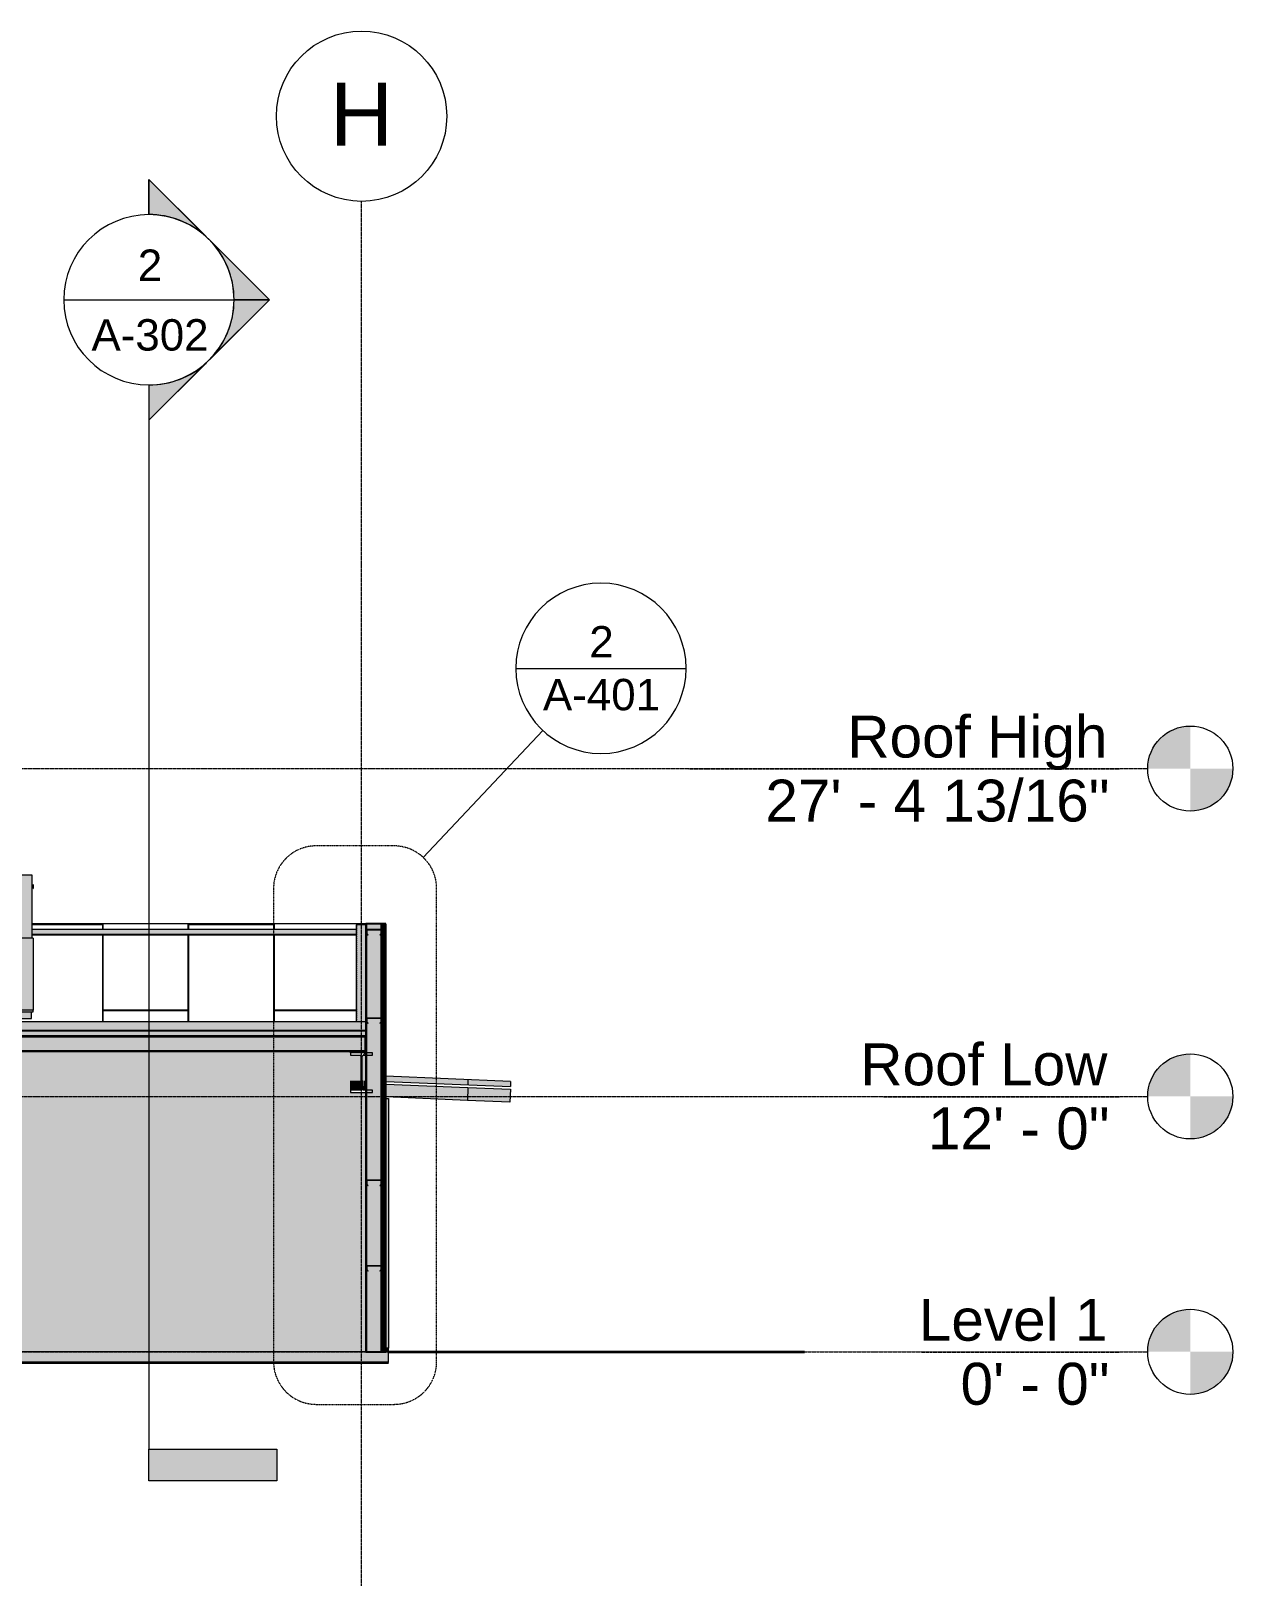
# Model space of a CAD drawing. Header units: inches. Extents: x -54868 to -186, y -265 to 853.
# Drawn here: x -18925 to -18247, y -132 to 745 of the extents above; entities that cross this region are included whole.
import ezdxf

# ---------------------------------------------------------------- set-up
doc = ezdxf.new("R2010")
doc.units = ezdxf.units.IN
doc.header["$MEASUREMENT"] = 0
for name, pattern in [('Dash Dot 3_16_', [0.3125, 0.1875, -0.0625, 0, -0.0625]), ('Grid Line 1_2_', [0.875, 0.5, -0.125, 0.125, -0.125]), ('Hidden 1_8_', [0.1875, 0.125, -0.0625])]:
    doc.linetypes.add(name, pattern=pattern)
for name, color, linetype, lineweight in [('A-ANNO-SYMB', 150, 'Continuous', 9), ('A-FLOR-LEVL', 51, 'Continuous', 9), ('A-GLAZ-CWMG', 51, 'Continuous', 9), ('A-ROOF', 132, 'Continuous', 9), ('A-WALL', 113, 'Continuous', 9), ('A-WALL-PATT', 111, 'Continuous', 9), ('C-BLDG-PADS', 91, 'Continuous', 9), ('C-TOPO', 7, 'Continuous', 9), ('G-ANNO-SYMB', 111, 'Continuous', 9), ('G-IMPT', 8, 'Continuous', 9), ('I-WALL', 2, 'Continuous', 9), ('L-SITE-WALL', 31, 'Continuous', 9), ('M-EQPM', 50, 'Continuous', 9), ('S-BEAM', 12, 'Continuous', 9), ('S-COLS', 52, 'Continuous', 9), ('S-GRID', 1, 'Continuous', 9), ('S-GRID-IDEN', 1, 'Continuous', 9)]:
    doc.layers.add(name, color=color, linetype=linetype, lineweight=lineweight)
doc.styles.add('Arial', font='arial.ttf', dxfattribs={"height": 23.60479})
doc.styles.add('Arial_1', font='arial.ttf', dxfattribs={"height": 35.407186})
doc.styles.add('Arial_2', font='arial.ttf', dxfattribs={"height": 17.703593})

# ---------------------------------------------------------------- blocks, each defined once
blk = doc.blocks.new('Girt_C - 8_D-767115-Section 7')
at = {"layer": 'S-BEAM', "lineweight": 15}
for p, q in [((22787.3, 48.37), (22787.3, 46)), ((22787.3, 46), (22787.88, 45.52)), ((22787.41, 46.05), (22787.41, 48.37)), ((22787.95, 45.6), (22787.41, 46.05)), ((22795.12, 48.55), (22787.49, 48.55)), ((22787.49, 48.45), (22795.12, 48.45)), ((22787.88, 45.52), (22787.95, 45.6)), ((22795.19, 46.05), (22794.66, 45.6)), ((22794.66, 45.6), (22794.73, 45.52)), ((22794.73, 45.52), (22795.3, 46)), ((22795.19, 48.37), (22795.19, 46.05)), ((22795.3, 46), (22795.3, 48.37))]:
    blk.add_line(p, q, dxfattribs=at)
for centre, radius, start, end in [((22787.49, 48.37), 0.188, 90, 180), ((22787.49, 48.37), 0.0782, 90, 177.87728), ((22795.12, 48.37), 0.188, 0, 90), ((22795.12, 48.37), 0.0782, 3.04236, 90)]:
    blk.add_arc(centre, radius, start, end, dxfattribs=at)
blk = doc.blocks.new('Girt_C - 8_D-773999-Section 7')
at = {"layer": 'S-BEAM', "lineweight": 15}
for p, q in [((22787.3, 96.62), (22787.3, 94.25)), ((22787.41, 94.3), (22787.41, 96.62)), ((22795.12, 96.8), (22787.49, 96.8)), ((22787.49, 96.7), (22795.12, 96.7)), ((22795.19, 96.62), (22795.19, 94.3)), ((22795.3, 94.25), (22795.3, 96.62)), ((22787.3, 94.25), (22787.88, 93.77)), ((22787.95, 93.85), (22787.41, 94.3)), ((22787.88, 93.77), (22787.95, 93.85)), ((22795.19, 94.3), (22794.66, 93.85)), ((22794.66, 93.85), (22794.73, 93.77)), ((22794.73, 93.77), (22795.3, 94.25))]:
    blk.add_line(p, q, dxfattribs=at)
for centre, radius, start, end in [((22787.49, 96.62), 0.188, 90, 180), ((22787.49, 96.62), 0.0782, 90, 177.87728), ((22795.12, 96.62), 0.188, 0, 90), ((22795.12, 96.62), 0.0782, 3.04236, 90)]:
    blk.add_arc(centre, radius, start, end, dxfattribs=at)
blk = doc.blocks.new('W-Wide Flange - W21X166-807736-Section 7')
at = {"layer": 'S-BEAM'}
for points in [[(22778.1, 168.64), (22786.68, 168.64), (22786.68, 173.95), (22786.18, 173.95), (22786.18, 169.23), (22778.1, 169.23)], [(22783.04, 147.48), (22783.04, 152.79), (22778.1, 152.79), (22778.1, 147.48), (22782.24, 147.48)], [(22783.04, 147.48), (22783.48, 147.61), (22783.73, 147.82), (22783.91, 148.17), (22783.93, 148.37), (22783.89, 153.44), (22783.66, 153.04), (22783.24, 152.81), (22783.04, 152.79), (22783.04, 147.5)], [(22785.57, 147.48), (22785.55, 152.79), (22785.12, 152.91), (22784.79, 153.24), (22784.68, 153.68), (22784.71, 148.15), (22784.94, 147.75), (22785.18, 147.57), (22785.37, 147.5)], [(22786.68, 147.48), (22786.68, 152.79), (22785.57, 152.79), (22785.57, 147.48)]]:
    blk.add_hatch(color=256, dxfattribs=at).paths.add_polyline_path(points, flags=0)
h = blk.add_hatch(dxfattribs=at)
h.set_pattern_fill('FP_11', color=256, style=0, pattern_type=2)
h.set_pattern_definition([(45, (22020.927, 107.706), (-19.007, 19.007), []), (45, (22020.927, 136.506), (-19.007, 19.007), [])])
h.paths.add_polyline_path([(22782.24, 146.12), (22790.5, 146.12), (22790.5, 147.48), (22785.37, 147.5), (22785.01, 147.67), (22784.77, 147.98), (22784.68, 148.37), (22784.7, 166.58), (22784.87, 166.94), (22785.18, 167.19), (22785.57, 167.28), (22790.5, 167.28), (22790.5, 168.64), (22778.1, 168.64), (22778.1, 167.28), (22783.24, 167.25), (22783.59, 167.08), (22783.84, 166.77), (22783.93, 166.39), (22783.91, 148.17), (22783.73, 147.82), (22783.42, 147.57), (22783.04, 147.48), (22778.1, 147.48), (22778.1, 146.12)], flags=0)
for p, q in [((22778.1, 168.64), (22778.1, 169.23)), ((22778.1, 152.79), (22778.1, 147.48))]:
    blk.add_line(p, q, dxfattribs=at)
at = {"layer": 'S-BEAM', "lineweight": 15}
for p, q in [((22790.5, 168.64), (22778.1, 168.64)), ((22778.1, 168.64), (22778.1, 167.28)), ((22778.1, 167.28), (22783.04, 167.28)), ((22785.57, 167.28), (22790.5, 167.28)), ((22790.5, 167.28), (22790.5, 168.64)), ((22783.93, 166.39), (22783.93, 148.37)), ((22784.68, 148.37), (22784.68, 166.39)), ((22783.04, 147.48), (22778.1, 147.48)), ((22778.1, 147.48), (22778.1, 146.12)), ((22778.1, 146.12), (22790.5, 146.12)), ((22790.5, 147.48), (22785.57, 147.48)), ((22790.5, 146.12), (22790.5, 147.48))]:
    blk.add_line(p, q, dxfattribs=at)
at = {"layer": 'S-BEAM', "lineweight": 15, "flags": 128}
for points in [[(22783.04, 167.28), (22783.24, 167.25), (22783.42, 167.19), (22783.59, 167.08), (22783.73, 166.94), (22783.84, 166.77), (22783.91, 166.58), (22783.93, 166.39)], [(22784.68, 166.39), (22784.7, 166.58), (22784.77, 166.77), (22784.87, 166.94), (22785.01, 167.08), (22785.18, 167.19), (22785.37, 167.25), (22785.57, 167.28)], [(22783.93, 148.37), (22783.91, 148.17), (22783.84, 147.98), (22783.73, 147.82), (22783.59, 147.67), (22783.42, 147.57), (22783.24, 147.5), (22783.04, 147.48)], [(22785.57, 147.48), (22785.37, 147.5), (22785.18, 147.57), (22785.01, 147.67), (22784.87, 147.82), (22784.77, 147.98), (22784.7, 148.17), (22784.68, 148.37)]]:
    blk.add_lwpolyline(points, dxfattribs=at)
blk = doc.blocks.new('Trane - 20-75 Ton Packaged Ind Rooftop DX Cooling Only and Extended Casing TAG_SXHLF20_ 0210035350 - PL_AS_HF001102-e2b63efd-16e1-40f1-8521-6466c1d8891c_dwg_Trane-SXHLF20-700801-Section 7')
at = {"layer": 'G-IMPT'}
for points in [[(22515.4, 269), (22527.92, 269), (22527.92, 275.2), (22513.99, 275.2), (22513.99, 269), (22514.46, 269)], [(22541.38, 269), (22541.86, 269), (22541.86, 275.2), (22527.92, 275.2), (22527.92, 269), (22540.45, 269)], [(22567.53, 269), (22570.1, 269), (22570.1, 275.2), (22556.17, 275.2), (22556.17, 269), (22565.05, 269)], [(22582.63, 269), (22584.04, 269), (22584.04, 275.2), (22570.1, 275.2), (22570.1, 269), (22581.27, 269)], [(22598.37, 233.3), (22598.37, 269), (22509.73, 269), (22509.73, 233.3), (22569.21, 233.3)], [(22599.26, 192.6), (22599.26, 233.3), (22508.7, 233.3), (22508.7, 192.6), (22569.21, 192.6)], [(22569.21, 191.6), (22599.26, 191.6), (22599.26, 192.6), (22508.7, 192.6), (22508.7, 191.6), (22549.84, 191.6)], [(22569.21, 188), (22598.23, 188), (22598.23, 191.6), (22509.73, 191.6), (22509.73, 188), (22549.84, 188)]]:
    blk.add_hatch(color=256, dxfattribs=at).paths.add_polyline_path(points, flags=0)
for p, q in [((22513.93, 275.2), (22513.93, 269)), ((22527.92, 275.2), (22513.99, 275.2)), ((22541.86, 275.2), (22527.92, 275.2)), ((22541.92, 269), (22541.92, 275.2)), ((22556.11, 275.2), (22556.11, 269)), ((22570.1, 275.2), (22556.17, 275.2)), ((22584.04, 275.2), (22570.1, 275.2)), ((22584.1, 269), (22584.1, 275.2)), ((22509.73, 269), (22598.37, 269)), ((22509.73, 269), (22509.73, 233.3)), ((22598.37, 269), (22598.37, 233.3)), ((22599.26, 233.3), (22508.7, 233.3)), ((22508.7, 233.3), (22508.7, 192.6)), ((22599.26, 233.3), (22599.26, 192.6)), ((22599.26, 192.6), (22508.7, 192.6)), ((22508.7, 192.6), (22508.7, 191.6)), ((22508.7, 191.6), (22599.26, 191.6)), ((22509.73, 188), (22509.73, 191.6)), ((22509.73, 188), (22598.23, 188)), ((22598.23, 188), (22598.23, 191.6)), ((22599.26, 191.6), (22599.26, 192.6))]:
    blk.add_line(p, q, dxfattribs=at)
blk = doc.blocks.new('Trane - 20-75 Ton Packaged Ind Rooftop DX Cooling Only and Extended Casing TAG_SXHLF20_ 0210035350 - PL_AS_HF001102-e2b63efd-16e1-40f1-8521-6466c1d8891c_dwg_TRANEBIMLOGO-700802-Section 7')
at = {"layer": 'G-IMPT'}
for p, q in [((22599.26, 263.39), (22599.26, 261.49)), ((22599.26, 263.04), (22599.26, 263.29)), ((22599.26, 262.07), (22599.26, 263.28)), ((22599.26, 263.28), (22599.26, 261.24)), ((22599.26, 263.28), (22599.26, 262.62)), ((22599.26, 262.62), (22599.26, 263.28)), ((22599.26, 261.24), (22599.26, 263.28)), ((22599.26, 263.28), (22599.26, 262.32)), ((22599.26, 262.32), (22599.26, 263.28)), ((22599.26, 262.71), (22599.26, 263.28)), ((22599.26, 263.28), (22599.26, 261.24)), ((22599.26, 262.68), (22599.26, 262.93)), ((22599.26, 262.52), (22599.26, 262.76)), ((22599.26, 262.52), (22599.26, 262.76)), ((22599.26, 262.54), (22599.26, 262.71)), ((22599.26, 262.62), (22599.26, 261.24)), ((22599.26, 261.24), (22599.26, 262.62)), ((22599.26, 262.32), (22599.26, 262.57)), ((22599.26, 261.99), (22599.26, 262.54)), ((22599.26, 261.96), (22599.26, 262.21)), ((22599.26, 261.24), (22599.26, 262.14)), ((22599.26, 262.14), (22599.26, 261.24)), ((22599.26, 261.82), (22599.26, 261.99)), ((22599.26, 261.6), (22599.26, 261.85)), ((22599.26, 261.24), (22599.26, 261.82)), ((22599.26, 261.24), (22599.26, 261.6)), ((22599.26, 261.6), (22599.26, 261.24))]:
    blk.add_line(p, q, dxfattribs=at)
at = {"layer": 'G-IMPT', "flags": 128}
for points in [[(22599.26, 263.29), (22599.26, 263.34), (22599.26, 263.39)], [(22599.26, 263.28), (22599.26, 261.49), (22599.26, 263.28)], [(22599.26, 263.28), (22599.26, 261.46), (22599.26, 262.07)], [(22599.26, 262.93), (22599.26, 262.98), (22599.26, 263.04)], [(22599.26, 262.57), (22599.26, 262.62), (22599.26, 262.68)], [(22599.26, 262.06), (22599.26, 262.65), (22599.26, 262.06)], [(22599.26, 262.21), (22599.26, 262.26), (22599.26, 262.32)], [(22599.26, 261.85), (22599.26, 261.9), (22599.26, 261.96)], [(22599.26, 261.24), (22599.26, 261.88), (22599.26, 261.24)], [(22599.26, 261.49), (22599.26, 261.54), (22599.26, 261.6)]]:
    blk.add_lwpolyline(points, dxfattribs=at)
for points in [[(22599.26, 262.74), (22599.26, 262.8), (22599.26, 262.87)], [(22599.26, 262.38), (22599.26, 262.44), (22599.26, 262.51)], [(22599.26, 262.02), (22599.26, 262.08), (22599.26, 262.15)], [(22599.26, 261.66), (22599.26, 261.72), (22599.26, 261.79)], [(22599.26, 261.31), (22599.26, 261.36), (22599.26, 261.42)], [(22599.26, 260.95), (22599.26, 261), (22599.26, 261.06)], [(22599.26, 260.6), (22599.26, 260.64), (22599.26, 260.69)]]:
    blk.add_lwpolyline(points, close=True, dxfattribs=at)
blk = doc.blocks.new('Trane - 20-75 Ton Packaged Ind Rooftop DX Cooling Only and Extended Casing TAG_SXHLF20_ 0210035350 - PL_AS_HF001102-e2b63efd-16e1-40f1-8521-6466c1d8891c_dwg-700800-Section 7')
for name in ['Trane - 20-75 Ton Packaged Ind Rooftop DX Cooling Only and Extended Casing TAG_SXHLF20_ 0210035350 - PL_AS_HF001102-e2b63efd-16e1-40f1-8521-6466c1d8891c_dwg_Trane-SXHLF20-700801-Section 7', 'Trane - 20-75 Ton Packaged Ind Rooftop DX Cooling Only and Extended Casing TAG_SXHLF20_ 0210035350 - PL_AS_HF001102-e2b63efd-16e1-40f1-8521-6466c1d8891c_dwg_TRANEBIMLOGO-700802-Section 7']:
    blk.add_blockref(name, (0, 0))
blk = doc.blocks.new('Trane - 20-75 Ton Packaged Ind Rooftop DX Cooling Only and Extended Casing TAG_SXHLF20_ 0210035350 - SXHLF20-700809-Section 7')
blk.add_blockref('Trane - 20-75 Ton Packaged Ind Rooftop DX Cooling Only and Extended Casing TAG_SXHLF20_ 0210035350 - PL_AS_HF001102-e2b63efd-16e1-40f1-8521-6466c1d8891c_dwg-700800-Section 7', (0, 0))
blk = doc.blocks.new('Rectangular Mullion - Rectangular Mullion 1-789464-Section 7')
at = {"layer": 'A-GLAZ-CWMG'}
blk.add_hatch(color=256, dxfattribs=at).paths.add_polyline_path([(22799.43, 0), (22799.43, 2), (22797.93, 2), (22797.93, 0)], flags=0)
for p, q in [((22799.43, 2), (22797.93, 2)), ((22799.43, 0), (22799.43, 2))]:
    blk.add_line(p, q, dxfattribs=at)
blk = doc.blocks.new('Rectangular Mullion - Rectangular Mullion 1-827804-Section 7')
at = {"layer": 'A-GLAZ-CWMG'}
blk.add_hatch(color=256, dxfattribs=at).paths.add_polyline_path([(22799.43, 97), (22799.43, 142.75), (22797.93, 142.75), (22797.93, 97)], flags=0)
for p, q in [((22797.93, 142.75), (22799.43, 142.75)), ((22799.43, 142.75), (22799.43, 97))]:
    blk.add_line(p, q, dxfattribs=at)
blk = doc.blocks.new('Rectangular Mullion - Rectangular Mullion 1-827460-Section 7')
at = {"layer": 'A-GLAZ-CWMG'}
blk.add_hatch(color=256, dxfattribs=at).paths.add_polyline_path([(22799.43, 2), (22799.43, 97), (22797.93, 97), (22797.93, 2)], flags=0)
for p, q in [((22799.43, 97), (22799.43, 2)), ((22799.43, 2), (22797.93, 2))]:
    blk.add_line(p, q, dxfattribs=at)
blk = doc.blocks.new('HSS-Hollow Structural Section-Column - HSS6X6X3_16-V87-Section 7')
at = {"layer": 'S-COLS'}
for points in [[(22781.3, 186.32), (22781.65, 186.32), (22781.65, 240.83), (22781.3, 240.83), (22781.3, 207.67)], [(22786.68, 186.32), (22786.68, 240.83), (22781.65, 240.83), (22781.65, 186.32), (22782.24, 186.32)]]:
    blk.add_hatch(color=256, dxfattribs=at).paths.add_polyline_path(points, flags=0)
for p, q in [((22781.3, 240.83), (22781.3, 186.32)), ((22781.65, 240.83), (22781.3, 240.83)), ((22786.68, 240.83), (22781.65, 240.83))]:
    blk.add_line(p, q, dxfattribs=at)
at = {"layer": 'S-COLS', "linetype": 'Hidden 1_8_'}
blk.add_line((22781.48, 240.83), (22781.48, 186.32), dxfattribs=at)
blk = doc.blocks.new('Girt_C - 8_D-815223-Section 7')
at = {"layer": 'S-BEAM'}
h = blk.add_hatch(color=256, dxfattribs=at)
h.paths.add_polyline_path([(22787.88, 235.04), (22787.95, 235.12), (22787.41, 235.57), (22787.41, 237.89), (22787.3, 237.89), (22787.3, 235.52)], flags=0)
h.paths.add_polyline_path([(22794.73, 235.04), (22795.3, 235.52), (22795.3, 237.89), (22795.19, 237.89), (22795.19, 235.57), (22794.66, 235.12)], flags=0)
h.paths.add_polyline_path([(22787.49, 237.96), (22795.12, 237.96), (22795.12, 238.07), (22787.49, 238.07)], flags=0)
at = {"layer": 'S-BEAM', "lineweight": 15}
for p, q in [((22787.3, 237.89), (22787.3, 235.52)), ((22787.41, 235.57), (22787.41, 237.89)), ((22795.12, 238.07), (22787.49, 238.07)), ((22787.49, 237.96), (22795.12, 237.96)), ((22795.19, 237.89), (22795.19, 235.57)), ((22795.3, 235.52), (22795.3, 237.89)), ((22787.3, 235.52), (22787.88, 235.04)), ((22787.95, 235.12), (22787.41, 235.57)), ((22787.88, 235.04), (22787.95, 235.12)), ((22795.19, 235.57), (22794.66, 235.12)), ((22794.66, 235.12), (22794.73, 235.04)), ((22794.73, 235.04), (22795.3, 235.52))]:
    blk.add_line(p, q, dxfattribs=at)
for centre, radius, start, end in [((22787.49, 237.89), 0.188, 90, 180), ((22787.49, 237.89), 0.0782, 90, 176.95764), ((22795.12, 237.89), 0.188, 0, 90), ((22795.12, 237.89), 0.0782, 2.12272, 90)]:
    blk.add_arc(centre, radius, start, end, dxfattribs=at)
blk = doc.blocks.new('Girt_C - 8_D-815150-Section 7')
at = {"layer": 'S-BEAM'}
h = blk.add_hatch(color=256, dxfattribs=at)
h.paths.add_polyline_path([(22794.73, 185.16), (22795.3, 185.64), (22795.3, 188.01), (22795.19, 188.02), (22795.19, 185.7), (22794.66, 185.25)], flags=0)
h.paths.add_polyline_path([(22787.88, 185.16), (22787.95, 185.25), (22787.41, 185.7), (22787.41, 188.02), (22787.3, 188.01), (22787.3, 185.64)], flags=0)
h.paths.add_polyline_path([(22787.49, 188.09), (22795.12, 188.09), (22795.12, 188.2), (22787.49, 188.2)], flags=0)
for p, q in [((22787.3, 188.45), (22787.3, 188.01)), ((22795.3, 188.01), (22795.3, 188.45))]:
    blk.add_line(p, q, dxfattribs=at)
at = {"layer": 'S-BEAM', "lineweight": 15}
for p, q in [((22787.3, 188.01), (22787.3, 185.64)), ((22787.3, 185.64), (22787.88, 185.16)), ((22787.41, 185.7), (22787.41, 188.02)), ((22787.95, 185.25), (22787.41, 185.7)), ((22795.12, 188.2), (22787.49, 188.2)), ((22787.49, 188.09), (22795.12, 188.09)), ((22787.88, 185.16), (22787.95, 185.25)), ((22795.19, 185.7), (22794.66, 185.25)), ((22794.66, 185.25), (22794.73, 185.16)), ((22794.73, 185.16), (22795.3, 185.64)), ((22795.19, 188.02), (22795.19, 185.7)), ((22795.3, 185.64), (22795.3, 188.01))]:
    blk.add_line(p, q, dxfattribs=at)
at = {"layer": 'S-BEAM', "lineweight": 15, "flags": 128}
for points in [[(22787.49, 188.2), (22787.42, 188.19), (22787.36, 188.15), (22787.32, 188.09), (22787.3, 188.01)], [(22787.41, 188.02), (22787.42, 188.06), (22787.45, 188.08), (22787.49, 188.09)], [(22795.3, 188.01), (22795.29, 188.09), (22795.25, 188.15), (22795.19, 188.19), (22795.12, 188.2)], [(22795.12, 188.09), (22795.15, 188.08), (22795.18, 188.05), (22795.19, 188.02)]]:
    blk.add_lwpolyline(points, dxfattribs=at)
blk = doc.blocks.new('Girt_C - 8_D-815255-Section 7')
at = {"layer": 'S-BEAM'}
h = blk.add_hatch(color=256, dxfattribs=at)
h.paths.add_polyline_path([(22598.37, 237.89), (22781.3, 237.89), (22781.3, 238.07), (22598.37, 238.02), (22598.37, 237.94)], flags=0)
h.paths.add_polyline_path([(22375.54, 237.89), (22509.73, 237.89), (22509.73, 238.07), (22370.44, 238.02), (22370.44, 237.89)], flags=0)
h = blk.add_hatch(color=256, dxfattribs=at)
h.paths.add_polyline_path([(22762.87, 235.52), (22781.3, 235.52), (22781.3, 237.89), (22598.37, 237.89), (22598.37, 235.52), (22724.14, 235.52)], flags=0)
h.paths.add_polyline_path([(22414.27, 235.52), (22509.73, 235.52), (22509.73, 237.89), (22370.44, 237.89), (22370.44, 235.52), (22375.54, 235.52)], flags=0)
h = blk.add_hatch(color=256, dxfattribs=at)
h.paths.add_polyline_path([(22781.3, 235.04), (22781.3, 235.52), (22598.37, 235.52), (22598.37, 235.04), (22762.87, 235.04)], flags=0)
h.paths.add_polyline_path([(22370.44, 235.04), (22509.73, 235.04), (22509.73, 235.52), (22370.44, 235.52)], flags=0)
for p, q in [((22509.73, 238.07), (22370.44, 238.07)), ((22781.3, 238.07), (22598.37, 238.07)), ((22370.44, 235.52), (22509.73, 235.52)), ((22370.44, 235.04), (22509.73, 235.04)), ((22598.37, 235.52), (22781.31, 235.52)), ((22598.37, 235.04), (22781.31, 235.04))]:
    blk.add_line(p, q, dxfattribs=at)
blk = doc.blocks.new('Girt_Z - 8_D-834020-Section 7')
at = {"layer": 'S-BEAM'}
h = blk.add_hatch(color=256, dxfattribs=at)
h.paths.add_polyline_path([(20903.65, 177.34), (21117.3, 177.34), (21117.3, 177.43), (20902.55, 177.43), (20902.55, 177.34)], flags=0)
h.paths.add_polyline_path([(21136.06, 177.34), (21235.18, 177.34), (21235.18, 177.43), (21122.3, 177.43), (21122.3, 177.34)], flags=0)
h.paths.add_polyline_path([(21288.68, 177.34), (21288.68, 177.43), (21240.18, 177.43), (21240.18, 177.34), (21271.63, 177.34)], flags=0)
h.paths.add_polyline_path([(21293.68, 177.34), (21409.12, 177.34), (21409.12, 177.43), (21293.68, 177.43)], flags=0)
h.paths.add_polyline_path([(21414.12, 177.34), (22786.18, 177.34), (22786.18, 177.43), (21414.12, 177.43)], flags=0)
h = blk.add_hatch(color=256, dxfattribs=at)
h.paths.add_polyline_path([(20902.55, 177.14), (21117.3, 177.15), (21117.3, 177.34), (20902.55, 177.31), (20902.55, 177.24)], flags=0)
h.paths.add_polyline_path([(21122.3, 177.14), (21235.18, 177.16), (21235.18, 177.34), (21122.3, 177.31), (21122.3, 177.15)], flags=0)
h.paths.add_polyline_path([(21240.18, 177.14), (21288.68, 177.16), (21288.68, 177.34), (21240.18, 177.25), (21240.18, 177.16)], flags=0)
h.paths.add_polyline_path([(21293.68, 177.14), (21409.12, 177.17), (21409.12, 177.34), (21293.68, 177.25), (21293.68, 177.16)], flags=0)
h.paths.add_polyline_path([(21484.66, 177.14), (22786.18, 177.14), (22786.18, 177.34), (21414.12, 177.24), (21414.12, 177.14)], flags=0)
h = blk.add_hatch(color=256, dxfattribs=at)
h.paths.add_polyline_path([(20902.55, 169.86), (21117.3, 169.86), (21117.3, 177.14), (20902.55, 177.14), (20902.55, 170.17)], flags=0)
h.paths.add_polyline_path([(21232.89, 169.86), (21235.18, 169.86), (21235.18, 177.14), (21122.3, 177.14), (21122.3, 169.86), (21213.52, 169.86)], flags=0)
h.paths.add_polyline_path([(21240.18, 169.86), (21288.68, 169.86), (21288.68, 177.14), (21240.18, 177.14), (21240.18, 170.17)], flags=0)
h.paths.add_polyline_path([(22782.24, 169.86), (22786.18, 169.86), (22786.18, 177.14), (21414.12, 177.14), (21414.12, 169.86), (22762.87, 169.86)], flags=0)
h.paths.add_polyline_path([(21293.68, 169.86), (21409.12, 169.86), (21409.12, 177.14), (21293.68, 177.14), (21293.68, 170.17)], flags=0)
h = blk.add_hatch(color=256, dxfattribs=at)
h.paths.add_polyline_path([(20903.65, 169.23), (21117.3, 169.23), (21117.3, 169.79), (20902.55, 169.79), (20902.55, 169.23)], flags=0)
h.paths.add_polyline_path([(21136.06, 169.23), (21235.18, 169.23), (21235.18, 169.79), (21122.3, 169.79), (21122.3, 169.23)], flags=0)
h.paths.add_polyline_path([(21257.1, 169.23), (21288.68, 169.23), (21288.68, 169.79), (21240.18, 169.79), (21240.18, 169.23), (21252.26, 169.23)], flags=0)
h.paths.add_polyline_path([(21293.68, 169.23), (21409.12, 169.23), (21409.12, 169.79), (21293.68, 169.79)], flags=0)
h.paths.add_polyline_path([(21414.12, 169.23), (22786.18, 169.23), (22786.18, 169.79), (21414.12, 169.79)], flags=0)
for p, q in [((22786.18, 177.43), (21414.12, 177.43)), ((22786.18, 177.43), (22786.18, 177.34)), ((22786.18, 177.34), (22786.18, 177.14)), ((22786.18, 177.14), (22786.18, 169.86)), ((21414.12, 169.86), (22786.18, 169.86)), ((21414.12, 169.79), (22786.18, 169.79)), ((21414.12, 169.23), (22786.18, 169.23)), ((22786.18, 169.86), (22786.18, 169.79)), ((22786.18, 169.79), (22786.18, 169.23))]:
    blk.add_line(p, q, dxfattribs=at)
blk = doc.blocks.new('Dimension Lumber - 2x8-834906-Section 7')
at = {"layer": 'S-BEAM'}
blk.add_hatch(color=256, dxfattribs=at).paths.add_polyline_path([(22843.93, 141.78), (22844.23, 149.02), (22797.93, 150.95), (22797.93, 143.7), (22801.61, 143.54)], flags=0)
for p, q in [((22797.93, 150.95), (22844.23, 149.02)), ((22843.93, 141.78), (22797.93, 143.7)), ((22844.23, 149.02), (22843.93, 141.78))]:
    blk.add_line(p, q, dxfattribs=at)
blk = doc.blocks.new('Dimension Lumber - 2x8-835967-Section 7')
at = {"layer": 'S-BEAM'}
blk.add_hatch(color=256, dxfattribs=at).paths.add_polyline_path([(22867.91, 140.78), (22868.21, 148.02), (22844.23, 149.02), (22843.93, 141.78), (22844.3, 141.76)], flags=0)
for p, q in [((22867.91, 140.78), (22843.93, 141.78)), ((22844.23, 149.02), (22868.21, 148.02)), ((22868.21, 148.02), (22867.91, 140.78))]:
    blk.add_line(p, q, dxfattribs=at)
blk = doc.blocks.new('Level - Level Head - Circle-15001-Section 7')
at = {"layer": 'A-FLOR-LEVL'}
h = blk.add_hatch(color=256, dxfattribs=at)
edge = h.paths.add_edge_path(flags=0)
edge.add_line((23251.37, 0), (23227.37, 0))
edge.add_arc((23251.37, 0), 24, 90, 180, ccw=False)
edge.add_line((23251.37, 24), (23251.37, 0))
h = blk.add_hatch(color=256, dxfattribs=at)
edge = h.paths.add_edge_path(flags=0)
edge.add_line((23251.37, -24), (23251.37, 0))
edge.add_line((23251.37, 0), (23275.37, 0))
edge.add_arc((23251.37, 0), 24, 270, 360, ccw=False)
blk.add_circle((23251.37, 0), 24, dxfattribs=at)
blk = doc.blocks.new('Grid - Grid Head - Circle-14747-Section 7')
at = {"layer": 'S-GRID-IDEN'}
blk.add_circle((21143.8, 696.66), 48, dxfattribs=at)
blk = doc.blocks.new('Section - 3_32_ x 3_8_-18514-Section 7')
at = {"layer": 'G-ANNO-SYMB'}
blk.add_hatch(color=256, dxfattribs=at).paths.add_polyline_path([(22382.53, -54.82), (22310.53, -54.82), (22310.53, -72.82), (22382.53, -72.82)], flags=0)
for p, q in [((22310.53, -72.82), (22310.53, -54.82)), ((22310.53, -54.82), (22382.53, -54.82)), ((22382.53, -54.82), (22382.53, -72.82)), ((22382.53, -72.82), (22310.53, -72.82))]:
    blk.add_line(p, q, dxfattribs=at)
blk = doc.blocks.new('Section - Section Head - Filled-1526-Section 7')
at = {"layer": 'G-ANNO-SYMB'}
h = blk.add_hatch(color=256, dxfattribs=at)
edge = h.paths.add_edge_path(flags=0)
edge.add_arc((22310.53, 593.16), 48.06, 47.9216, 90)
edge.add_line((22310.53, 641.22), (22310.53, 661.04))
edge.add_line((22310.53, 661.04), (22342.74, 628.83))
h = blk.add_hatch(color=256, dxfattribs=at)
edge = h.paths.add_edge_path(flags=0)
edge.add_line((22344.47, 627.1), (22378.41, 593.16))
edge.add_line((22378.41, 593.16), (22358.53, 593.16))
edge.add_arc((22310.53, 593.16), 48, 360, 405)
h = blk.add_hatch(color=256, dxfattribs=at)
edge = h.paths.add_edge_path(flags=0)
edge.add_arc((22310.53, 593.16), 48, 315, 360)
edge.add_line((22358.53, 593.16), (22378.41, 593.16))
edge.add_line((22378.41, 593.16), (22344.47, 559.22))
h = blk.add_hatch(color=256, dxfattribs=at)
edge = h.paths.add_edge_path(flags=0)
edge.add_line((22342.74, 557.48), (22310.53, 525.27))
edge.add_line((22310.53, 525.27), (22310.53, 545.09))
edge.add_arc((22310.53, 593.16), 48.06, 270, 312.0784)
for p, q in [((22378.41, 593.16), (22310.53, 661.04)), ((22310.53, 641.16), (22310.53, 661.04)), ((22342.74, 628.83), (22310.53, 661.04)), ((22310.53, 661.04), (22310.53, 641.22)), ((22378.41, 593.16), (22344.47, 627.1)), ((22378.41, 593.16), (22310.53, 525.27)), ((22344.47, 559.22), (22378.41, 593.16)), ((22358.53, 593.16), (22378.41, 593.16)), ((22378.41, 593.16), (22358.53, 593.16)), ((22310.53, 525.27), (22342.74, 557.48)), ((22310.53, 545.16), (22310.53, 525.27)), ((22310.53, 545.09), (22310.53, 525.27))]:
    blk.add_line(p, q, dxfattribs=at)
for radius, start, end in [(48, 90, 270), (48.06, 47.9216, 90), (48, 270, 90), (48, 360, 45), (48, 315, 360), (48.06, 270, 312.0784)]:
    blk.add_arc((22310.53, 593.16), radius, start, end, dxfattribs=at)
blk = doc.blocks.new('Section - Callout Head-19020-Section 7')
at = {"layer": 'A-ANNO-SYMB'}
blk.add_line((22871.23, 385.36), (22967.23, 385.36), dxfattribs=at)
for start, end in [(0, 180), (180, 360)]:
    blk.add_arc((22919.23, 385.36), 48, start, end, dxfattribs=at)

msp = doc.modelspace()

# ---------------------------------------------------------------- hatches: boundary and pattern name
at = {"layer": 'A-ROOF'}
h = msp.add_hatch(color=256, dxfattribs=at)
h.paths.add_polyline_path([(-20231.55395, 181.0227), (-18735.8681, 181.0227), (-18735.8681, 186.31713), (-19153.0925, 186.31713), (-19153.0925, 186.20255), (-19185.8681, 186.20255), (-19185.8681, 183.0227), (-19186.1181, 183.0227), (-19186.1181, 186.20255), (-20400.2431, 186.20255), (-20400.2431, 187.52986), (-20633.6181, 187.52986), (-20633.6181, 181.0227), (-20250.92082, 181.0227)], flags=0)
h.paths.add_polyline_path([(-20623.97357, 186.68172), (-20623.97357, 187.08846), (-20616.01263, 187.06909), (-20616.01263, 186.68172), (-20618.89145, 186.68172)], flags=0)
for points in [[(-18735.8681, 178.14521), (-18735.8681, 181.0227), (-20633.6181, 181.0227), (-20633.6181, 178.14521), (-18740.30457, 178.14521)], [(-18678.2431, 150.51988), (-18678.31538, 153.40039), (-18724.6181, 155.32967), (-18724.6181, 152.45217), (-18678.31538, 150.52289)], [(-18654.2431, 149.51988), (-18654.2431, 152.39737), (-18678.2431, 153.39737), (-18678.2431, 150.51988)]]:
    msp.add_hatch(color=256, dxfattribs=at).paths.add_polyline_path(points, flags=0)
at = {"layer": 'A-WALL-PATT'}
h = msp.add_hatch(dxfattribs=at)
h.set_pattern_fill('FP_17', color=256, style=0, pattern_type=2)
h.set_pattern_definition([(0, (22369.7, 144.25), (-193, 193), [48, -145]), (90, (22369.7, 144.25), (-193, 1e-14), [96.25, -96.75]), (180, (22417.7, 240.5), (-193, 193), [48, -145]), (90, (22417.7, 144.25), (-193, 1e-14), [96.25, -96.75]), (180, (22417.7, 240.75), (-193, 193), [48, -145]), (90, (22417.7, 240.75), (-193, 1e-14), [96.25, -96.75]), (0, (22369.7, 337), (-193, 193), [48, -145]), (90, (22369.7, 240.75), (-193, 1e-14), [96.25, -96.75]), (0, (22417.95, 192.25), (-193, 193), [48, -145]), (90, (22417.95, 144), (-193, 1e-14), [48.25, -144.75]), (90, (22465.95, 144), (-193, 1e-14), [48.25, -144.75]), (0, (22417.95, 288.75), (-193, 193), [48, -145]), (90, (22417.95, 192.5), (-193, 1e-14), [96.25, -96.75]), (180, (22465.95, 192.5), (-193, 193), [48, -145]), (90, (22465.95, 192.5), (-193, 1e-14), [96.25, -96.75]), (90, (22417.95, 289), (-193, 1e-14), [48, -145]), (180, (22465.95, 289), (-193, 193), [48, -145]), (90, (22465.95, 289), (-193, 1e-14), [48, -145]), (0, (22466.2, 144.25), (-193, 193), [48, -145]), (90, (22466.2, 144.25), (-193, 1e-14), [96.25, -96.75]), (180, (22514.2, 240.5), (-193, 193), [48, -145]), (90, (22514.2, 144.25), (-193, 1e-14), [96.25, -96.75]), (180, (22514.2, 240.75), (-193, 193), [48, -145]), (90, (22514.2, 240.75), (-193, 1e-14), [96.25, -96.75]), (180, (22514.2, 337), (-193, 193), [48, -145]), (90, (22466.2, 240.75), (-193, 1e-14), [96.25, -96.75]), (0, (22514.45, 192.25), (-193, 193), [48, -145]), (90, (22514.45, 144), (-193, 1e-14), [48.25, -144.75]), (90, (22562.45, 144), (-193, 1e-14), [48.25, -144.75]), (0, (22514.45, 288.75), (-193, 193), [48, -145]), (90, (22514.45, 192.5), (-193, 1e-14), [96.25, -96.75]), (180, (22562.45, 192.5), (-193, 193), [48, -145]), (90, (22562.45, 192.5), (-193, 1e-14), [96.25, -96.75]), (90, (22514.45, 289), (-193, 1e-14), [48, -145]), (180, (22562.45, 289), (-193, 193), [48, -145]), (90, (22562.45, 289), (-193, 1e-14), [48, -145])])
h.paths.add_polyline_path([(-18798.4052, 186.31713), (-18741.2431, 186.31713), (-18741.2431, 235.03582), (-18924.1711, 235.03582), (-18924.1711, 233.3), (-18923.28447, 233.3), (-18923.28447, 191.6), (-18924.31447, 191.6), (-18924.31447, 188), (-18976.4931, 188), (-18976.4931, 186.31713), (-18875.8727, 186.31713)], flags=0)
h.paths.add_polyline_path([(-19152.3051, 186.31713), (-18982.4931, 186.31713), (-18982.4931, 188), (-19012.81447, 188), (-19012.8151, 191.6), (-19013.84447, 191.6), (-19013.84447, 233.3), (-19012.8151, 233.3), (-19012.8151, 235.03582), (-19152.10762, 235.03582), (-19152.17012, 192), (-19152.3051, 192)], flags=0)
h.paths.add_polyline_path([(-18923.28447, 238.0726), (-18741.2431, 238.0726), (-18741.19648, 240.82637), (-18735.8681, 240.82637), (-18735.8681, 241.25), (-18924.1711, 241.25), (-18924.1711, 238.0726)], flags=0)
h.paths.add_polyline_path([(-19108.2752, 238.0726), (-19012.8151, 238.0726), (-19012.8151, 241.25), (-19152.10762, 241.25), (-19152.10762, 238.0726), (-19147.00895, 238.0726)], flags=0)
h = msp.add_hatch(dxfattribs=at)
h.set_pattern_fill('FP_13', color=256, style=0, pattern_type=2)
h.set_pattern_definition([(0, (22020.927, 107.706), (0, 24), []), (90, (22020.927, 107.706), (-24, 1e-15), [])])
h.paths.add_polyline_path([(-18725.7431, 0), (-18725.7431, 241.25), (-18726.4931, 241.25), (-18726.4931, 0)], flags=0)
at = {"layer": 'C-BLDG-PADS'}
h = msp.add_hatch(dxfattribs=at)
h.set_pattern_fill('FP_12', color=256, style=0, pattern_type=2)
h.set_pattern_definition([(50, (22020.927, 107.706), (55.0854, -4.81984), [5.76, -63.36]), (355, (22020.927, 107.706), (-10.65569, 57.76853), [4.608, -50.688]), (100.451, (22025.517, 107.305), (44.42947, 52.94866), [4.895, -53.848]), (46.184, (22020.93, 123.066), (81.96444, -12.71212), [8.64, -95.04]), (96.636, (22027.76, 122.01), (71.7815, 74.81238), [7.343, -80.772]), (351.184, (22020.93, 123.07), (71.78195, 74.81243), [6.912, -76.032]), (21, (22028.607, 119.226), (45.84207, -30.92146), [5.76, -63.36]), (326, (22028.607, 119.226), (18.687064, 55.69148), [4.608, -50.688]), (71.451, (22032.427, 116.65), (64.52891, 24.77011), [4.895, -53.848]), (37.5, (22020.927, 107.706), (0.933895, 25.566816), [2.534, -47.539, 2.534, -48.922, -50.88]), (37.5, (22020.927, 107.706), (0.933895, 25.566816), [-101.53, 2.534, -48.346]), (7.5, (22020.927, 107.706), (20.20404, 30.291303), [2.534, -26.803, 2.534, -46.387, -19.392]), (7.5, (22020.927, 107.706), (20.20404, 30.291303), [-78.259, 2.534, -16.858]), (327.5, (22003.8, 107.706), (40.9977845, -1.732403), [2.534, -16.666, 2.534, -57.37, -79.488]), (327.5, (22003.8, 107.706), (40.9977845, -1.732403), [-79.104, 2.534, -76.954]), (317.5, (21996.12, 107.706), (44.788883, 7.68784), [2.534, -22.426, 2.534, -37.248, -56.448]), (317.5, (21996.12, 107.706), (44.788883, 7.68784), [-64.742, 2.534, -53.914])])
h.paths.add_polyline_path([(-18723.1181, -6), (-18723.1181, 0), (-20626.0305, 0), (-20626.0305, -6), (-18798.4052, -6)], flags=0)
at = {"layer": 'I-WALL'}
h = msp.add_hatch(color=256, dxfattribs=at)
h.paths.add_polyline_path([(-18798.4052, 0), (-18735.8681, 0), (-18735.8681, 146.11874), (-18744.4431, 146.11874), (-18744.4431, 152.78738), (-18739.26668, 152.82184), (-18738.87405, 153.05357), (-18738.64786, 153.44989), (-18738.6181, 153.67815), (-18738.64041, 166.58453), (-18738.81227, 166.9417), (-18739.12194, 167.18887), (-18739.5081, 167.27709), (-18744.4431, 167.27709), (-18744.4431, 169.23363), (-18973.2931, 169.23363), (-18973.2931, 167.27709), (-18978.42614, 167.25475), (-18978.78301, 167.08275), (-18979.02996, 166.77281), (-18979.1181, 166.38631), (-18979.08368, 153.43655), (-18978.85214, 153.04355), (-18978.45615, 152.81716), (-18978.2281, 152.78738), (-18973.2931, 152.78738), (-18973.2931, 146.11874), (-18985.6931, 146.11874), (-18985.6931, 152.78738), (-18980.51668, 152.82184), (-18980.12405, 153.05357), (-18979.89786, 153.44989), (-18979.8681, 153.67815), (-18979.89041, 166.58453), (-18980.06227, 166.9417), (-18980.37194, 167.18887), (-18980.7581, 167.27709), (-18985.6931, 167.27709), (-18985.6931, 169.23363), (-19153.0925, 169.23363), (-19153.0925, 93), (-18992.12716, 93), (-18992.12716, 0), (-18953.3402, 0)], flags=0)
h.paths.add_polyline_path([(-18735.8681, 152.78738), (-18735.8681, 167.27709), (-18737.17614, 167.25475), (-18737.53301, 167.08275), (-18737.77996, 166.77281), (-18737.8681, 166.38631), (-18737.83368, 153.43655), (-18737.60214, 153.04355), (-18737.20615, 152.81716), (-18736.9781, 152.78738)], flags=0)
h.paths.add_polyline_path([(-18736.3681, 173.94572), (-18735.8681, 173.94572), (-18735.8681, 178.14521), (-19153.0925, 178.14521), (-19153.0925, 177.43485), (-18736.3681, 177.43485), (-18736.3681, 176.80715)], flags=0)
at = {"layer": 'L-SITE-WALL'}
for points in [[(-18735.2431, 0), (-18735.2431, 241.25), (-18735.8681, 241.25), (-18735.8681, 0)], [(-18727.2431, 0), (-18727.2431, 241.25), (-18735.2431, 241.25), (-18735.2431, 0)], [(-18726.4931, 0), (-18726.4931, 241.25), (-18727.2431, 241.25), (-18727.2431, 0)], [(-18724.8681, 0), (-18724.8681, 241.25), (-18725.7431, 241.25), (-18725.7431, 0)], [(-18724.6181, 0), (-18724.6181, 241.25), (-18724.8681, 241.25), (-18724.8681, 0)]]:
    msp.add_hatch(color=256, dxfattribs=at).paths.add_polyline_path(points, flags=0)

# ---------------------------------------------------------------- linework, layer by layer
at = {"layer": 'A-ANNO-SYMB'}
msp.add_line((-18703.50782, 278.73863), (-18636.18481, 350.38128), dxfattribs=at)
at = {"layer": 'A-ANNO-SYMB', "linetype": 'Dash Dot 3_16_'}
for p, q in [((-18719.94293, 285.24899), (-18763.87025, 285.24899)), ((-18787.87025, 261.24899), (-18787.87025, -5.62849)), ((-18695.94293, -5.62849), (-18695.94293, 261.24899)), ((-18763.87025, -29.62849), (-18719.94293, -29.62849))]:
    msp.add_line(p, q, dxfattribs=at)
for centre, start, end in [((-18763.87025, 261.24899), 90, 180), ((-18719.94293, 261.24899), 0, 90), ((-18763.87025, -5.62849), 180, 270), ((-18719.94293, -5.62849), 270, 0)]:
    msp.add_arc(centre, 24, start, end, dxfattribs=at)
at = {"layer": 'A-ROOF'}
for p, q in [((-19153.0925, 186.31713), (-18735.8681, 186.31713)), ((-18654.2431, 152.39737), (-18724.6181, 155.32967)), ((-18724.6181, 152.45217), (-18654.2431, 149.51988)), ((-18678.2431, 150.51988), (-18678.2431, 153.39737)), ((-18654.2431, 152.39737), (-18654.2431, 149.51988))]:
    msp.add_line(p, q, dxfattribs=at)
at = {"layer": 'A-ROOF', "lineweight": 25}
for p, q in [((-18735.8681, 181.0227), (-20633.6181, 181.0227)), ((-20108.4306, 178.14521), (-18735.8681, 178.14521))]:
    msp.add_line(p, q, dxfattribs=at)
at = {"layer": 'A-WALL'}
for p, q in [((-18735.2431, 188.05091), (-18735.2431, 241.25)), ((-18727.2431, 0), (-18727.2431, 241.25)), ((-18726.4931, 0), (-18726.4931, 241.25)), ((-18725.7431, 0), (-18725.7431, 241.25)), ((-18724.8681, 0), (-18724.8681, 241.25)), ((-18735.2431, 0), (-18735.2431, 188.01358))]:
    msp.add_line(p, q, dxfattribs=at)
at = {"layer": 'C-BLDG-PADS'}
for p, q in [((-18723.1181, 0), (-20622.3681, 0)), ((-18723.1181, -6), (-18723.1181, 0)), ((-20626.0305, -6), (-18723.1181, -6))]:
    msp.add_line(p, q, dxfattribs=at)
at = {"layer": 'C-TOPO', "lineweight": 35}
for p, q in [((-18723.1181, 0), (-18488.5352, 0)), ((-20054.98793, -6.00628), (-18792.9129, -6.00628)), ((-18792.9129, -6.00628), (-18723.1181, -6.00628))]:
    msp.add_line(p, q, dxfattribs=at)
at = {"layer": 'C-TOPO'}
for p, q in [((-18488.5352, 0), (-18723.1181, 0)), ((-18792.91407, -6.00628), (-20054.98829, -6.00628)), ((-18723.11866, -6.00628), (-18792.91407, -6.00628))]:
    msp.add_line(p, q, dxfattribs=at)
at = {"layer": 'G-ANNO-SYMB'}
for p, q in [((-18906.10456, 593.15708), (-18810.10456, 593.15708)), ((-18858.10456, 545.15708), (-18858.10456, -54.81697))]:
    msp.add_line(p, q, dxfattribs=at)
at = {"layer": 'L-SITE-WALL'}
msp.add_line((-18735.8681, 241.25), (-18924.1711, 241.25), dxfattribs=at)
at = {"layer": 'L-SITE-WALL', "lineweight": 25}
for p, q in [((-18724.6181, 241.25), (-18735.8681, 241.25)), ((-18735.8681, 241.25), (-18735.8681, 0)), ((-18724.6181, 0), (-18724.6181, 241.25)), ((-18735.8681, 0), (-18724.6181, 0))]:
    msp.add_line(p, q, dxfattribs=at)
at = {"layer": 'S-GRID', "linetype": 'Grid Line 1_2_'}
msp.add_line((-18738.2431, -132), (-18738.2431, 648.65882), dxfattribs=at)

# ---------------------------------------------------------------- block references
at = {"layer": 'A-ANNO-SYMB'}
msp.add_blockref('Section - Callout Head-19020-Section 7', (-41522.54591, 0), dxfattribs=at)
at = {"layer": 'A-FLOR-LEVL'}
for p in [(-41522.54591, 328.82637), (-41522.54591, 144), (-41522.54591, 0)]:
    msp.add_blockref('Level - Level Head - Circle-15001-Section 7', p, dxfattribs=at)
at = {"layer": 'A-GLAZ-CWMG'}
for name in ['Rectangular Mullion - Rectangular Mullion 1-827804-Section 7', 'Rectangular Mullion - Rectangular Mullion 1-827460-Section 7', 'Rectangular Mullion - Rectangular Mullion 1-789464-Section 7']:
    msp.add_blockref(name, (-41522.54591, 0), dxfattribs=at)
at = {"layer": 'G-ANNO-SYMB'}
for name in ['Section - Section Head - Filled-1526-Section 7', 'Section - 3_32_ x 3_8_-18514-Section 7']:
    msp.add_blockref(name, (-41168.63558, 0), dxfattribs=at)
at = {"layer": 'M-EQPM'}
msp.add_blockref('Trane - 20-75 Ton Packaged Ind Rooftop DX Cooling Only and Extended Casing TAG_SXHLF20_ 0210035350 - SXHLF20-700809-Section 7', (-41522.54591, 0), dxfattribs=at)
at = {"layer": 'S-BEAM'}
for name in ['Girt_C - 8_D-815255-Section 7', 'Girt_C - 8_D-815223-Section 7', 'Girt_C - 8_D-815150-Section 7', 'Girt_Z - 8_D-834020-Section 7', 'W-Wide Flange - W21X166-807736-Section 7', 'Dimension Lumber - 2x8-834906-Section 7', 'Dimension Lumber - 2x8-835967-Section 7', 'Girt_C - 8_D-773999-Section 7', 'Girt_C - 8_D-767115-Section 7']:
    msp.add_blockref(name, (-41522.54591, 0), dxfattribs=at)
at = {"layer": 'S-COLS'}
msp.add_blockref('HSS-Hollow Structural Section-Column - HSS6X6X3_16-V87-Section 7', (-41522.54591, 0), dxfattribs=at)
at = {"layer": 'S-GRID-IDEN'}
msp.add_blockref('Grid - Grid Head - Circle-14747-Section 7', (-39882.04591, 0), dxfattribs=at)

# ---------------------------------------------------------------- texts
at = {"layer": 'A-ANNO-SYMB', "attachment_point": 2, "line_spacing_factor": 0.938532, "style": 'Arial_2'}
for s, insert, char_height, width in [('2', (-18603.03775, 409.17816), 17.70359, 16.416), ('A-401', (-18603.03775, 379.41343), 17.703593, 78.624)]:
    msp.add_mtext(s, dxfattribs=dict(at, insert=insert, char_height=char_height, width=width))
at = {"layer": 'A-FLOR-LEVL', "char_height": 23.60479, "attachment_point": 3, "line_spacing_factor": 0.938532, "style": 'Arial', "bg_fill": 3, "box_fill_scale": 1.25, "bg_fill_color": 0, "bg_fill_transparency": 0}
for s, insert, width in [('Roof High', (-18317.8752, 358.66368), 174.528), ('Roof Low', (-18317.8752, 173.83731), 165.024), ('Level 1', (-18317.8752, 29.83731), 127.008)]:
    msp.add_mtext(s, dxfattribs=dict(at, insert=insert, width=width))
at = {"layer": 'G-ANNO-SYMB', "attachment_point": 2, "line_spacing_factor": 0.938532, "style": 'Arial_2'}
for s, insert, char_height, width in [('2', (-18857.48982, 621.49532), 17.70359, 16.416), ('A-302', (-18857.48982, 582.22284), 17.703593, 78.624)]:
    msp.add_mtext(s, dxfattribs=dict(at, insert=insert, char_height=char_height, width=width))

# ---------------------------------------------------------------- next in the draw order: texts
at = {"layer": 'A-FLOR-LEVL', "attachment_point": 3, "line_spacing_factor": 0.938532, "style": 'Arial', "bg_fill": 3, "box_fill_scale": 1.25, "bg_fill_color": 0, "bg_fill_transparency": 0}
for s, insert, char_height, width in [('27\' - 4 13/16"', (-18316.69926, 322.60112), 23.6047904, 231.264), ('12\' - 0"', (-18316.69926, 137.77474), 23.60479, 121.824), ('0\' - 0"', (-18316.69926, -6.22526), 23.60479, 99.936)]:
    msp.add_mtext(s, dxfattribs=dict(at, insert=insert, char_height=char_height, width=width))
at = {"layer": 'S-GRID-IDEN', "insert": (-18738.25233, 715.53256), "char_height": 35.40719, "width": 42.336, "attachment_point": 2, "line_spacing_factor": 0.938532, "style": 'Arial_1', "bg_fill": 3, "box_fill_scale": 1.25, "bg_fill_color": 0, "bg_fill_transparency": 0}
msp.add_mtext('H', dxfattribs=at)

# ---------------------------------------------------------------- next in the draw order: linework, layer by layer
at = {"layer": 'A-FLOR-LEVL', "linetype": 'Grid Line 1_2_'}
for p, q in [((-21160.94508, 328.82637), (-18295.17481, 328.82637)), ((-21160.94508, 144), (-18295.17481, 144)), ((-21160.94508, 0), (-18295.17481, 0))]:
    msp.add_line(p, q, dxfattribs=at)

doc.saveas('drawing.dxf')
